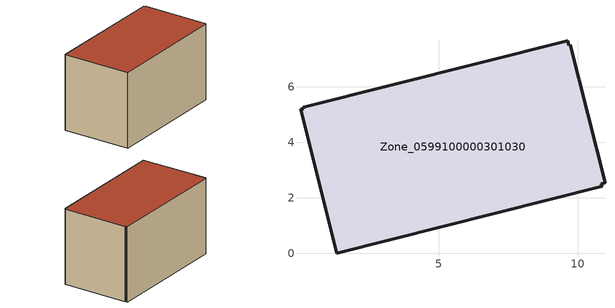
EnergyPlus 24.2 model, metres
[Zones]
Zone_0599100000301030
 floor ground (C_G): 10.85,2.51 10.87,2.42 1.32,0 0.01,5.19 0.12,5.21 0.1,5.27 9.63,7.67 9.67,7.51 9.72,7.52 10.98,2.54 z0
 wall outside (C_F): 9.63,7.67 0.1,5.27 0.12,5.21 0.01,5.19 1.32,0 10.87,2.42 10.85,2.51 10.98,2.54 9.72,7.52 9.67,7.51 9.63,7.67 z0:5.87
 roof outside (C_R): 10.87,2.42 10.85,2.51 10.98,2.54 9.72,7.52 9.67,7.51 9.63,7.67 0.1,5.27 0.12,5.21 0.01,5.19 1.32,0 z5.87
[BUILDING]
Pand.0599100000301030: North Axis=0; Terrain=City; Loads Convergence Tolerance Value=0.04; Temperature Convergence Tolerance Value=0.4; Solar Distribution=FullExterior; Maximum Number of Warmup Days=25; Minimum Number of Warmup Days=1
[Site:Location]
Rotterdam.The.Hague.AP_ZH_NLD Design_Conditions: Latitude=51.96; Longitude=4.45; Time Zone=1; Elevation=-4.5
[SITE:GROUNDTEMPERATURE:BUILDINGSURFACE]
18, 18, 18, 18, 18, 18, 18, 18, 18, 18, 18, 18
[MATERIAL] Thermal Absorptance=0.9; Solar Absorptance=0.7; Visible Absorptance=0.7
Name | Roughness | Thickness | Conductivity | Density | Specific Heat
G.TI.1975-1991 | MediumSmooth | 0.15 | 0.288461 | 540 | 1210
F.TI.1975-1991 | Rough | 0.3 | 0.230769 | 1920 | 840
R.TI.1975-1991 | MediumRough | 0.2 | 0.153846 | 1500 | 1000
[CONSTRUCTION]
C_G: G.TI.1975-1991
C_F: F.TI.1975-1991
C_R: R.TI.1975-1991
[ZONE]
Zone_0599100000301030: Type=1; Multiplier=1; Ceiling Height=Autocalculate; Volume=Autocalculate; Floor Area=autocalculate; Part of Total Floor Area=Yes
[ZONEINFILTRATION:DESIGNFLOWRATE]
Infil_Zone_0599100000301030: Zone or ZoneList or Space or SpaceList=Zone_0599100000301030; Schedule=AlwaysOn; Design Flow Rate Calculation Method=Flow/Area; Flow Rate per Floor Area=0.003; Constant Term Coefficient=1; Temperature Term Coefficient=0; Velocity Term Coefficient=0; Velocity Squared Term Coefficient=0
[HVACTEMPLATE:ZONE:IDEALLOADSAIRSYSTEM]
Zone_0599100000301030: Maximum Heating Supply Air Temperature=50; Minimum Cooling Supply Air Temperature=13; Maximum Heating Supply Air Humidity Ratio=0.0156; Minimum Cooling Supply Air Humidity Ratio=0.0077; Heating Limit=NoLimit; Cooling Limit=NoLimit; Dehumidification Control Type=ConstantSensibleHeatRatio; Cooling Sensible Heat Ratio=0.7; Dehumidification Setpoint=60; Humidification Control Type=None; Humidification Setpoint=30; Outdoor Air Method=None; Outdoor Air Flow Rate per Person=0.00944; Outdoor Air Flow Rate per Zone Floor Area=0; Outdoor Air Flow Rate per Zone=0; Demand Controlled Ventilation Type=None; Outdoor Air Economizer Type=NoEconomizer; Heat Recovery Type=None; Sensible Heat Recovery Effectiveness=0.7; Latent Heat Recovery Effectiveness=0.65
[ZONECONTROL:THERMOSTAT]
ThermostatControl_Zone_0599100000301030: Zone or ZoneList=Zone_0599100000301030; Control Type Schedule=DualSetpointControlType; Control 1=Thermostat_Zone_0599100000301030; Temperature Difference Between Cutout And Setpoint=0
[THERMOSTATSETPOINT:DUALSETPOINT]
Thermostat_Zone_0599100000301030: Heating Setpoint Temperature Schedule=HeatingSetpoint_Zone_0599100000301030; Cooling Setpoint Temperature Schedule=CoolingSetpoint_Zone_0599100000301030
[SCHEDULE:COMPACT]
HeatingSetpoint_Zone_0599100000301030: Through: 12/31, For: AllDays, Until: 24:00, 21
CoolingSetpoint_Zone_0599100000301030: Through: 12/31, For: AllDays, Until: 24:00, 24
DualSetpointControlType: Through: 12/31, For: AllDays, Until: 24:00, 4
AlwaysOn: Through: 12/31, For: AllDays, Until: 24:00, 1
